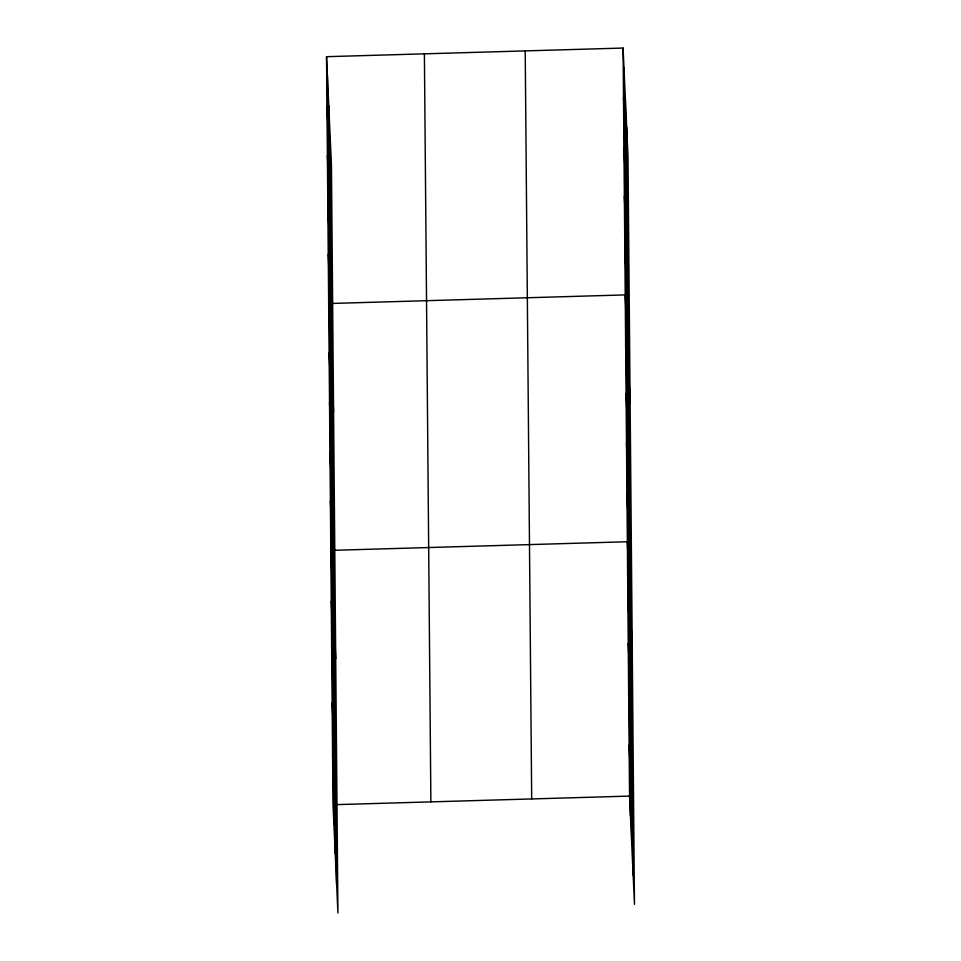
<?xml version="1.0" encoding="UTF-8"?>
<svg xmlns="http://www.w3.org/2000/svg" width="961" height="961" viewBox="0 0 961 961"><rect width="100%" height="100%" fill="white"/><g stroke="black" fill="none" stroke-linecap="round" stroke-linejoin="round"><path stroke-width="1.44" d="M326.536 56.687L331.449 164.908L337.924 912.95L333.011 804.729L326.536 56.687L623.076 48.05L627.989 156.271L634.464 904.313L629.551 796.092L623.076 48.05M337.467 804.597L629.551 796.092M623.497 97.421L624.386 116.918M623.929 146.793L624.806 166.289M624.35 196.164L625.239 215.648M624.782 245.535L625.671 265.02M630.128 403.127L625.203 294.907L328.674 303.544L333.587 411.764M625.635 344.278L626.524 363.763M626.067 393.65L626.944 413.134M626.488 443.009L627.377 462.505M626.92 492.38L627.797 511.877M632.254 649.984L627.341 541.752L330.812 550.389L335.725 658.621M627.785 592.625L628.674 612.109M628.23 643.486L629.107 662.982M628.662 694.359L629.551 713.843M629.107 745.219L629.996 764.716M326.968 106.058L327.857 125.555M327.389 155.43L328.278 174.926M327.821 204.801L328.71 224.297M328.254 254.172L329.13 273.657M329.106 352.915L329.983 372.4M329.527 402.287L330.416 421.771M329.959 451.658L330.848 471.142M330.392 501.017L331.269 520.514M331.257 601.262L332.134 620.758M331.689 652.123L332.578 671.619M332.134 702.996L333.023 722.48M332.578 753.856L333.455 773.353M626.656 126.996L633.131 875.027M625.287 96.821L631.761 844.863M623.953 67.546L630.428 815.577M525.211 50.897L531.685 798.939M424.39 53.84L430.876 801.87M330.128 135.633L336.602 883.664M328.758 105.458L335.233 853.5M327.425 76.183L333.899 824.214"/></g></svg>
